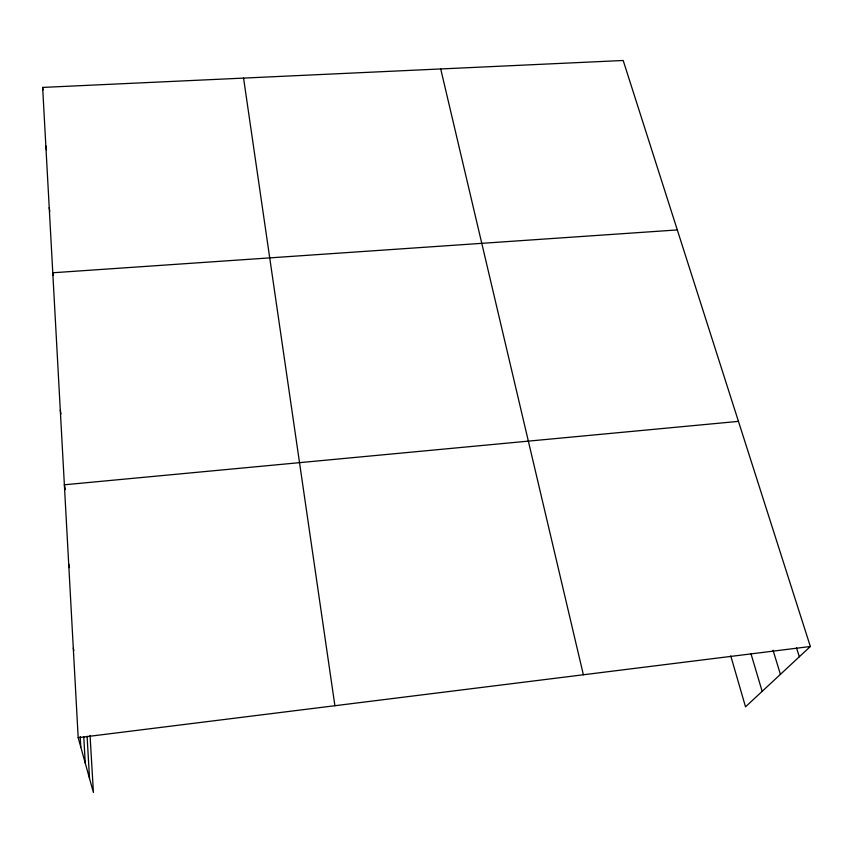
<?xml version="1.0" encoding="UTF-8"?>
<svg xmlns="http://www.w3.org/2000/svg" width="853" height="853" viewBox="0 0 853 853"><rect width="100%" height="100%" fill="white"/><g stroke="black" fill="none" stroke-linecap="round" stroke-linejoin="round"><path stroke-width="1.28" d="M90.055 735.489L93.414 792.512L78.188 737.696L42.65 87.422L623.191 60.488L810.35 646.499L745.522 706.838L730.776 655.946M78.188 737.696L810.35 646.499M738.453 421.371L64.37 484.781L65.329 489.601M677.303 229.926L52.779 272.768L53.217 275.391M796.542 647.939L799.325 656.767M773.042 650.221L780.41 674.36M750.928 653.569L762.155 691.356M73.294 648.141L73.88 650.551M440.713 68.954L583.377 674.776M68.698 563.993L69.488 567.629M60.286 410.09L61 413.961M49.218 207.642L49.826 211.427M45.849 145.948L46.446 149.861M42.65 87.422L43.023 89.906M243.563 78.103L334.898 705.719M87.091 736.32L89.533 778.544M83.765 736.811L85.257 763.147M80.214 736.576L80.8 747.1"/></g></svg>
